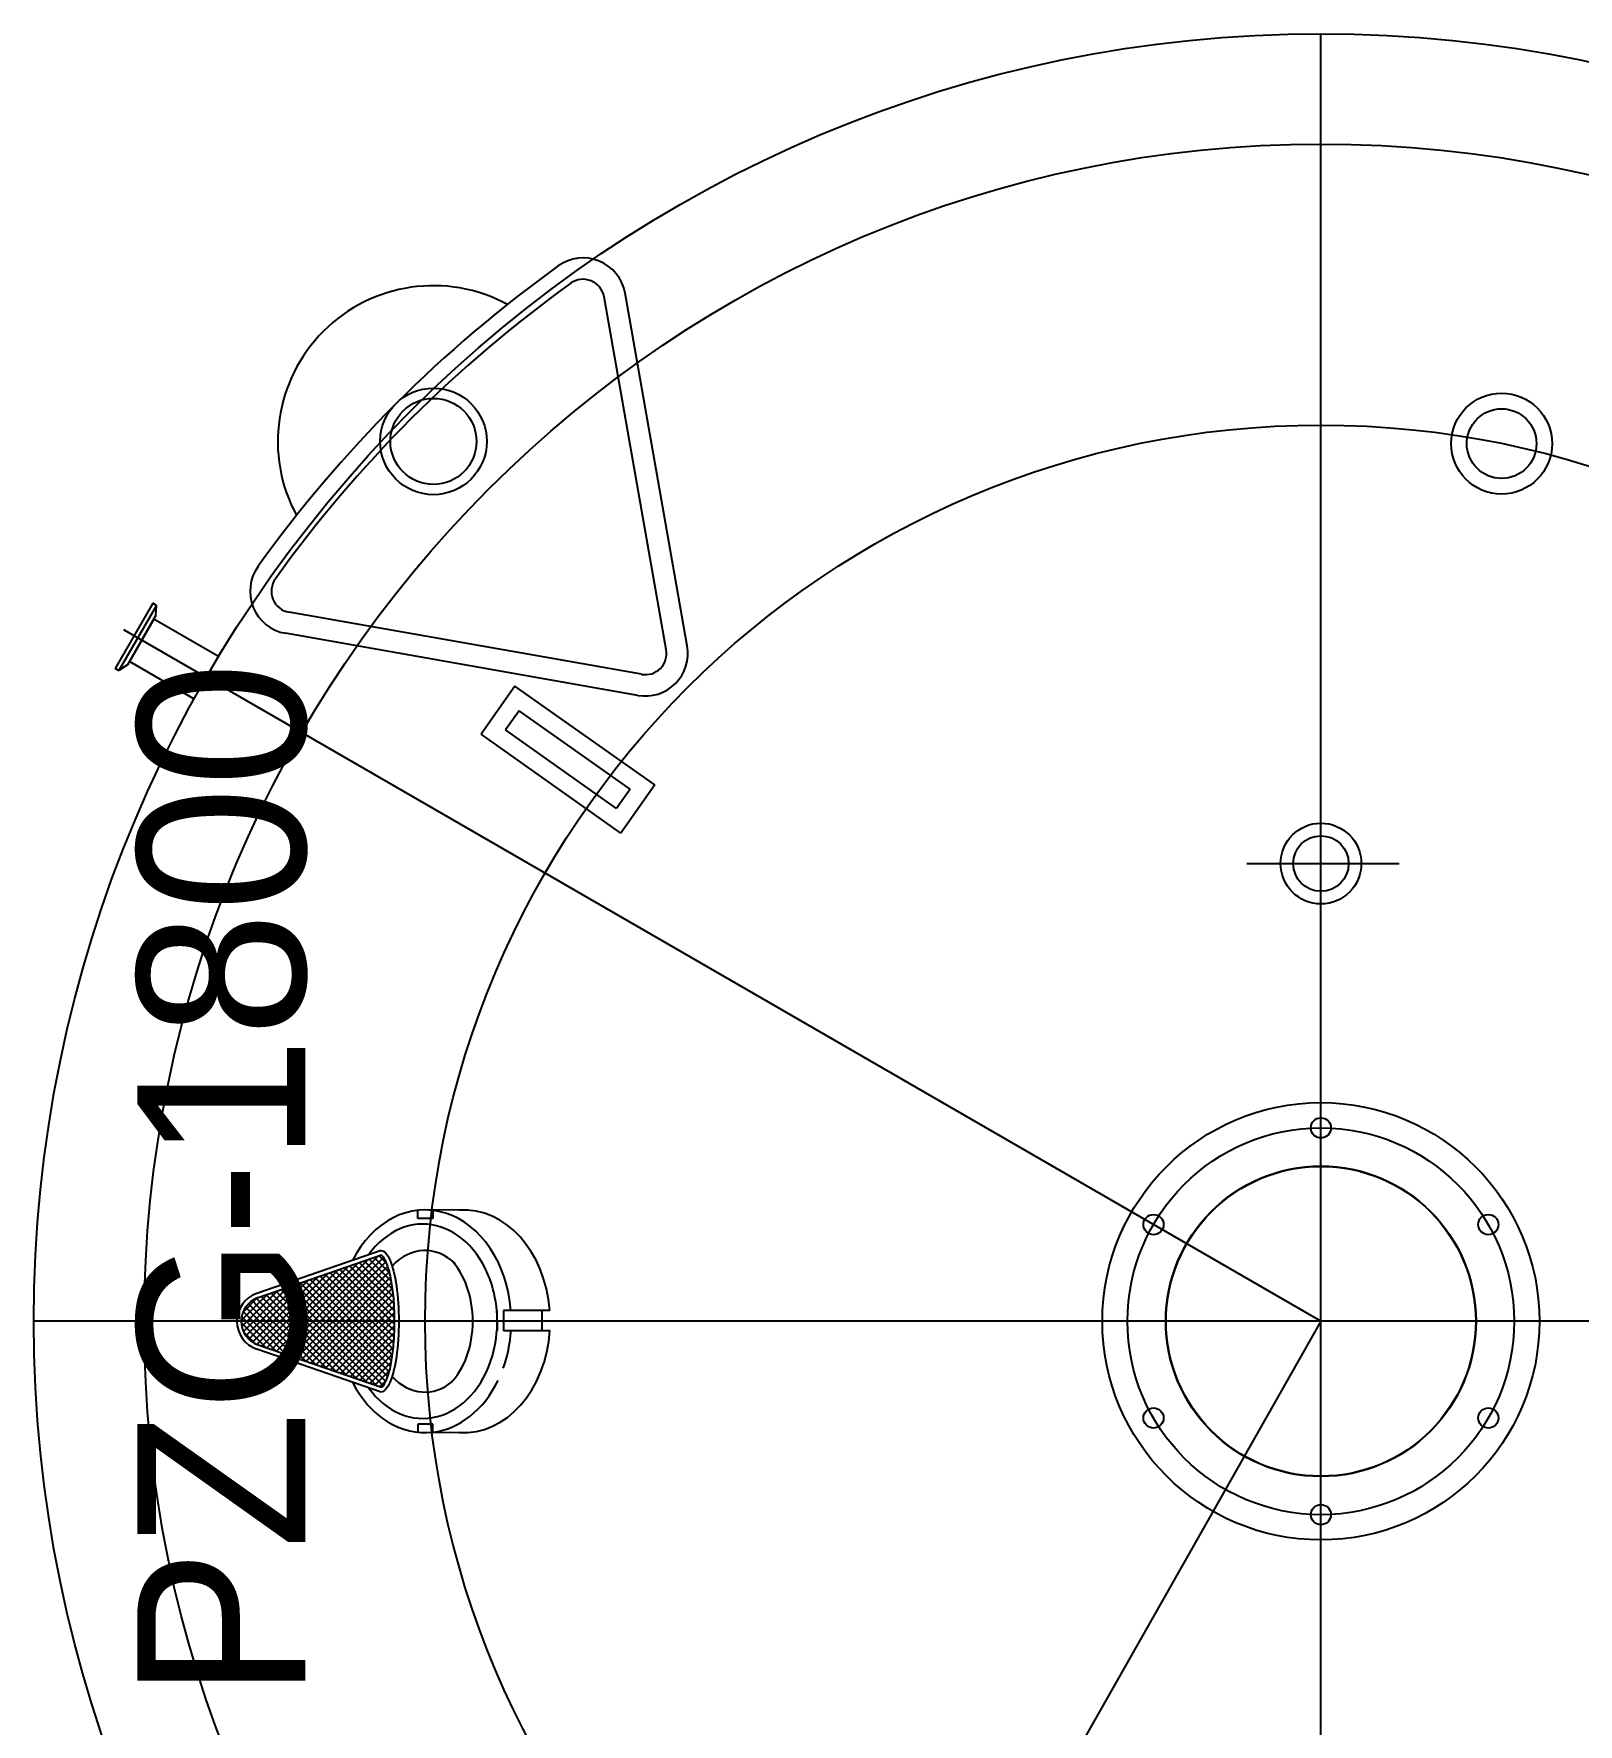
# Model space of a CAD drawing. Header units: millimetres. Extents: x -62354 to 129108, y -71259 to 35407.
# Drawn here: x 17448 to 18367, y 10938 to 11943 of the extents above; entities that cross this region are included whole.
import ezdxf
from ezdxf.enums import TextEntityAlignment as Align

# ---------------------------------------------------------------- set-up
doc = ezdxf.new("R2010")
doc.units = ezdxf.units.MM
doc.header["$MEASUREMENT"] = 0
doc.layers.add('1st FL Layout xrf$0$CR-Machine', color=7, linetype='Continuous', transparency=0.5)
doc.styles.add('1st FL Layout xrf$0$THAI', font='AngsanaUPC.ttf')

# ---------------------------------------------------------------- blocks, each defined once
blk = doc.blocks.new('1st FL Layout xrf$0$fsdbx')
h = blk.add_hatch()
h.set_pattern_fill('ANSI37', color=253, scale=0.875, style=0)
h.set_pattern_definition([(315, (228005.8507, 78442.812), (-1.964431, -1.964431), []), (225, (228005.8507, 78442.812), (-1.964431, 1.964431), [])])
edge = h.paths.add_edge_path()
edge.add_line((240578.2, 77979.7), (240552.9, 78052.9))
edge.add_spline(control_points=[(240552.9, 78052.9), (240552.9, 78052.9), (240552.9, 78053), (240553, 78053.1), (240553.2, 78053.3), (240553.6, 78053.7), (240553.8, 78053.9), (240554.8, 78054.6), (240555.6, 78055), (240557.8, 78056), (240559, 78056.4), (240561.9, 78057.3), (240563.4, 78057.7), (240568.3, 78058.8), (240571.8, 78059.3), (240579.4, 78060.2), (240583.4, 78060.4), (240591.7, 78060.7), (240595.9, 78060.6), (240604, 78060.2), (240608, 78059.9), (240615.3, 78058.9), (240618.6, 78058.3), (240623.5, 78057.1), (240625.2, 78056.5), (240627.8, 78055.5), (240628.7, 78055.1), (240630.1, 78054.3), (240630.6, 78054), (240631.2, 78053.4), (240631.4, 78053.2), (240631.5, 78053), (240631.6, 78052.9), (240631.6, 78052.9)], knot_values=[6.426976, 6.426976, 6.426976, 6.426976, 6.456467, 6.456467, 6.543108, 6.543108, 6.629748, 6.629748, 6.799152, 6.799152, 6.968556, 6.968556, 7.13796, 7.13796, 7.439204, 7.439204, 7.740448, 7.740448, 8.041692, 8.041692, 8.342936, 8.342936, 8.64418, 8.64418, 8.853739, 8.853739, 9.013816, 9.013816, 9.139896, 9.139896, 9.240726, 9.240726, 9.280993, 9.280993, 9.280993, 9.280993], degree=3, periodic=0)
edge.add_line((240631.6, 78052.9), (240606.3, 77979.7))
edge.add_arc((240592.2, 77984.5), 14.9, 199.0652, 340.9348, ccw=False)
at = {"color": 253, "ltscale": 3}
for p, q in [((240592.2, 79377.4), (240592.2, 77846.1)), ((240320, 78567.8), (240320, 78658.4)), ((241357.9, 78611.8), (239826.6, 78611.8))]:
    blk.add_line(p, q, dxfattribs=at)
at = {"color": 253}
for q in [(240181.1, 77899.7), (241307.2, 78205.7)]:
    blk.add_line((240592.2, 78611.8), q, dxfattribs=at)
at = {"ltscale": 3}
for p, q in [((240190.6, 78234.9), (239980.9, 78197.9)), ((240192.8, 78222.4), (239983.1, 78185.4)), ((240207.5, 78207.7), (240170.6, 77998)), ((240220, 78205.5), (240183.1, 77995.8))]:
    blk.add_line(p, q, dxfattribs=at)
for p, q in [((240273.3, 78215.5), (240214.6, 78132.4)), ((240273.3, 78215.5), (240301.9, 78195.3)), ((240275.8, 78200.9), (240229.2, 78134.9)), ((240287.3, 78192.8), (240240.6, 78126.8)), ((240301.9, 78195.3), (240243.1, 78112.2)), ((240275.8, 78200.9), (240287.3, 78192.8)), ((240214.6, 78132.4), (240243.1, 78112.2)), ((240229.2, 78134.9), (240240.6, 78126.8)), ((240550.2, 78052.7), (240575.7, 77978.8)), ((240552.9, 78052.9), (240578.2, 77979.7)), ((240631.6, 78052.9), (240606.3, 77979.7)), ((240634.3, 78052.7), (240608.8, 77978.8)), ((240196.8, 77956), (240174.7, 77917.6)), ((240222, 77941.4), (240199.8, 77903.1)), ((240166.5, 77919.2), (240165.2, 77916.9)), ((240165.2, 77916.9), (240204, 77894.5)), ((240166.5, 77919.2), (240205.3, 77896.8)), ((240172.6, 77918.8), (240166.5, 77919.2)), ((240202, 77901.8), (240172.5, 77918.8)), ((240172.6, 77918.8), (240201.9, 77901.9)), ((240174.7, 77917.6), (240199.8, 77903.1)), ((240201.9, 77901.9), (240205.3, 77896.8)), ((240204, 77894.5), (240205.3, 77896.8)), ((240205.3, 77896.8), (240204, 77894.5))]:
    blk.add_line(p, q)
at = {"ltscale": 21}
for p, q in [((240585.7, 78153.1), (240585.7, 78125.6)), ((240597.7, 78125.6), (240597.7, 78153.2)), ((240585.7, 78148.3), (240597.7, 78148.3)), ((240585.8, 78125.6), (240597.8, 78125.6)), ((240585.8, 78121.6), (240597.7, 78121.7)), ((240526.1, 78099.3), (240526, 78078.8)), ((240658.4, 78099.3), (240658.5, 78083.6)), ((240526, 78083.6), (240531, 78083.6)), ((240531, 78083.6), (240531, 78074.7)), ((240658.4, 78083.6), (240653.4, 78083.6)), ((240653.4, 78083.6), (240653.4, 78074.7)), ((240531, 78074.7), (240526.4, 78074.7)), ((240653.4, 78074.7), (240658.1, 78074.7))]:
    blk.add_line(p, q, dxfattribs=at)
for centre, radius in [((240592.2, 78611.8), 765.6), ((240592.2, 78611.8), 700), ((240070.3, 78719.3), 20.7), ((240592.2, 78611.8), 130), ((240534.7, 78711.4), 6), ((240649.7, 78711.4), 6), ((240592.2, 78611.8), 92.3), ((240592.2, 78611.8), 92.1), ((240320, 78611.8), 16.5), ((240477.2, 78611.8), 6), ((240707.2, 78611.8), 6), ((240534.7, 78512.2), 6), ((240649.7, 78512.2), 6)]:
    blk.add_circle(centre, radius)
at = {"color": 253, "ltscale": 3}
for centre, radius in [((240592.2, 78611.8), 532.9), ((240592.2, 78611.8), 115), ((240069, 78083.9), 31.7)]:
    blk.add_circle(centre, radius, dxfattribs=at)
at = {"color": 253}
for centre, radius in [((240070.3, 78719.3), 30), ((240320, 78611.8), 24)]:
    blk.add_circle(centre, radius, dxfattribs=at)
at = {"ltscale": 3}
blk.add_circle((240069, 78083.9), 25.6, dxfattribs=at)
for centre, radius, start, end in [((240195, 78209.9), 25.4, 350, 100), ((240195, 78209.9), 12.7, 350, 100), ((239985.3, 78172.9), 25.4, 100, 215.5559), ((239985.3, 78172.9), 12.7, 100, 215.5559), ((240596.5, 78611.4), 764.9, 215.651, 234.349), ((240596.5, 78611.4), 777.6, 215.651, 234.349), ((240158.1, 78000.2), 25.4, 234.4441, 350), ((240158.1, 78000.2), 12.7, 234.4441, 350)]:
    blk.add_arc(centre, radius, start, end, dxfattribs=at)
for centre, radius, start, end in [((240069, 78083.9), 92.6, 151.668, 298.332), ((240592.2, 77984.5), 17.5, 199.0652, 340.9348), ((240592.2, 77984.5), 14.9, 199.0652, 340.9348)]:
    blk.add_arc(centre, radius, start, end)
at = {"ltscale": 21}
for centre, major_axis, start_param, end_param in [((240592.2, 78101.9), (-66.2, 0), -1.471739, 0.051143), ((240592.2, 78101.9), (-66.2, 0), 3.09045, 4.629019), ((240592.2, 78078.8), (66.2, 0), 1.66905, 4.133779), ((240592.2, 78078.8), (-66.2, 0), 4.27678, 4.629019), ((240592.2, 78078.8), (-66.2, 0), 3.234911, 4.152196), ((240592.2, 78078.8), (66.2, 0), -0.992186, 0.093318)]:
    blk.add_ellipse(centre, major_axis=major_axis, ratio=0.776761, start_param=start_param, end_param=end_param, dxfattribs=at)
at = {"ltscale": 7}
for start_param, end_param in [(1.208349, 1.959739), (1.959739, 3.958193), (5.466585, 7.491534)]:
    blk.add_ellipse((240592.2, 78077.6), major_axis=(57.8, 0), ratio=0.765524, start_param=start_param, end_param=end_param, dxfattribs=at)
at = {"color": 253, "ltscale": 10}
blk.add_ellipse((240592.2, 78077.1), major_axis=(44.3, 0), ratio=0.681912, start_param=0.595302, end_param=2.54629, dxfattribs=at)
at = {"color": 253, "ltscale": 7}
for major_axis, start_param, end_param in [((42.1, 0), 2.518193, 3.820212), ((-42.1, 0), 2.462973, 3.704444)]:
    blk.add_ellipse((240592.2, 78078.8), major_axis=major_axis, ratio=0.738581, start_param=start_param, end_param=end_param, dxfattribs=at)
at = {"extrusion": (0, 0, -1)}
blk.add_ellipse((240592.2, 78052.7), major_axis=(-42.1, 0), ratio=0.250866, start_param=6.283185, end_param=9.424778, dxfattribs=at)
blk.add_open_spline([(240552.9, 78052.9), (240552.9, 78052.9), (240552.9, 78053), (240553, 78053.1), (240553.2, 78053.3), (240553.6, 78053.7), (240553.8, 78053.9), (240554.8, 78054.6), (240555.6, 78055), (240557.8, 78056), (240559, 78056.4), (240561.9, 78057.3), (240563.4, 78057.7), (240568.3, 78058.8), (240571.8, 78059.3), (240579.4, 78060.2), (240583.4, 78060.4), (240591.7, 78060.7), (240595.9, 78060.6), (240604, 78060.2), (240608, 78059.9), (240615.3, 78058.9), (240618.6, 78058.3), (240623.5, 78057.1), (240625.2, 78056.5), (240627.8, 78055.5), (240628.7, 78055.1), (240630.1, 78054.3), (240630.6, 78054), (240631.2, 78053.4), (240631.4, 78053.2), (240631.5, 78053), (240631.6, 78052.9), (240631.6, 78052.9)], degree=3, knots=[6.426976, 6.426976, 6.426976, 6.426976, 6.456467, 6.456467, 6.543108, 6.543108, 6.629748, 6.629748, 6.799152, 6.799152, 6.968556, 6.968556, 7.13796, 7.13796, 7.439204, 7.439204, 7.740448, 7.740448, 8.041692, 8.041692, 8.342936, 8.342936, 8.64418, 8.64418, 8.853739, 8.853739, 9.013816, 9.013816, 9.139896, 9.139896, 9.240726, 9.240726, 9.280993, 9.280993, 9.280993, 9.280993])
blk = doc.blocks.new('1st FL Layout xrf$0$A$C2251eb00')
blk.add_blockref('1st FL Layout xrf$0$fsdbx', (-247866.3, -80238))
at = {"style": '1st FL Layout xrf$0$THAI'}
blk.add_text('PZG-1800', height=100, rotation=180, dxfattribs=at).set_placement((-7357.8, -2280.3, 0.1), align=Align.MIDDLE_CENTER)
blk = doc.blocks.new('1st FL Layout xrf')
at = {"layer": '1st FL Layout xrf$0$CR-Machine', "rotation": 270}
blk.add_blockref('1st FL Layout xrf$0$A$C2251eb00', (19840.1, 3903.5), dxfattribs=at)

msp = doc.modelspace()

# ---------------------------------------------------------------- block references
msp.add_blockref('1st FL Layout xrf', (0, 0))

doc.saveas('drawing.dxf')
